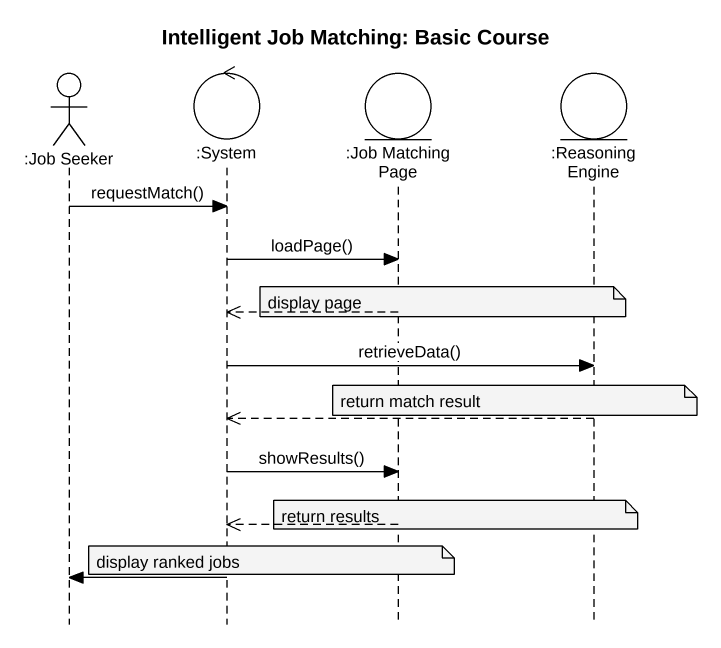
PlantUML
@startuml
title Intelligent Job Matching: Basic Course
hide footbox
actor ":Job Seeker" as Job_Seeker
control ":System" as System
entity ":Job Matching Page" as Job_Matching_Page
entity ":Reasoning Engine" as Reasoning_Engine

Job_Seeker -> System : requestMatch()
System -> Job_Matching_Page : loadPage()
note over Job_Matching_Page : display page
Job_Matching_Page -->> System
System -> Reasoning_Engine : retrieveData()
note over Reasoning_Engine : return match result
Reasoning_Engine -->> System
System -> Job_Matching_Page : showResults()
note over Job_Matching_Page : return results
Job_Matching_Page -->> System
note over System : display ranked jobs
System -> Job_Seeker
@enduml
